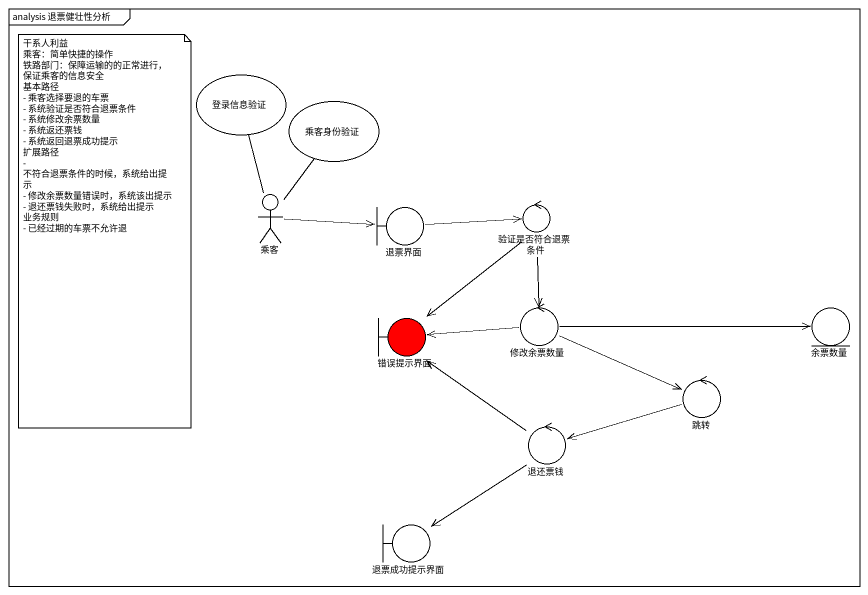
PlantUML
@startuml
mainframe analysis 退票健壮性分析
usecase 登录信息验证
usecase 乘客身份验证
actor 乘客
boundary 退票界面
control 验证是否符合退票条件
boundary 错误提示界面 #FF0000
control 修改余票数量
entity 余票数量
control 跳转
control 退还票钱
boundary 退票成功提示界面
乘客 -up- 登录信息验证
乘客 -up- 乘客身份验证
乘客 -right-> 退票界面
退票界面 -right-> 验证是否符合退票条件
验证是否符合退票条件 --> 错误提示界面
验证是否符合退票条件 --> 修改余票数量
修改余票数量 -left-> 错误提示界面
修改余票数量 -right-> 余票数量
修改余票数量 -right-> 跳转
跳转 -left-> 退还票钱
退还票钱 -up-> 错误提示界面
退还票钱 --> 退票成功提示界面
note as N1
  干系人利益
  乘客：简单快捷的操作
  铁路部门：保障运输的的正常进行，保证乘客的信息安全
  基本路径
  - 乘客选择要退的车票
  - 系统验证是否符合退票条件
  - 系统修改余票数量
  - 系统返还票钱
  - 系统返回退票成功提示
  扩展路径
  - 不符合退票条件的时候，系统给出提示
  - 修改余票数量错误时，系统该出提示
  - 退还票钱失败时，系统给出提示
  业务规则
  - 已经过期的车票不允许退
end note
@enduml
